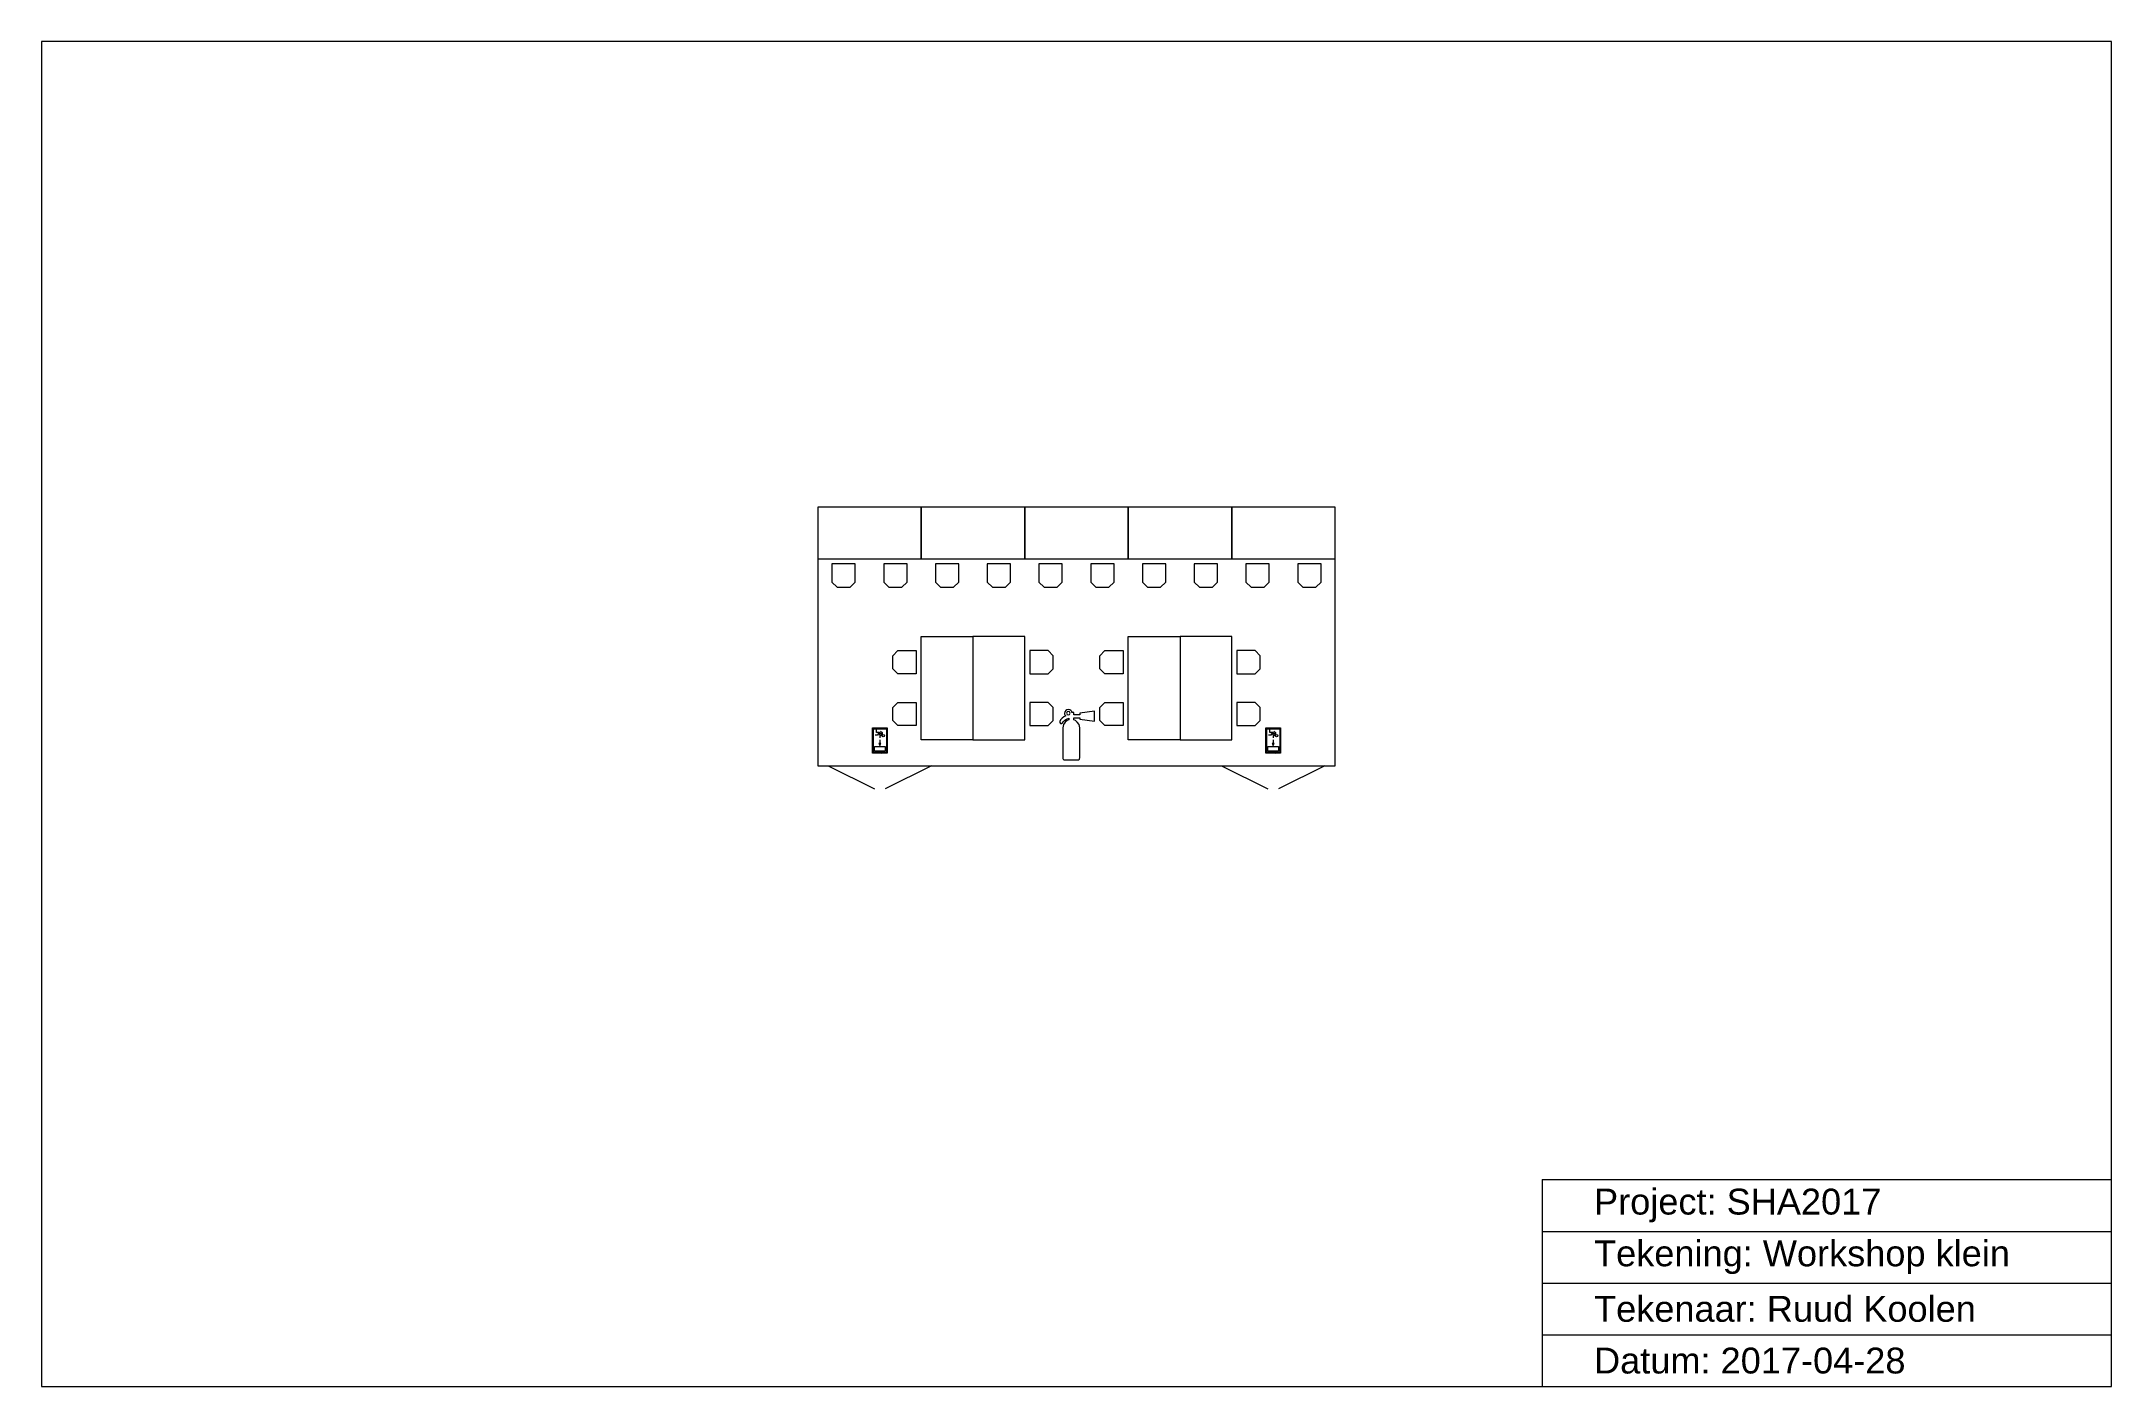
# Model space of a CAD drawing. Header units: metres. Extents: x 0 to 40, y 0 to 26.
import ezdxf

# ---------------------------------------------------------------- set-up
doc = ezdxf.new("R2010")
doc.units = ezdxf.units.M
for name, color, linetype, lineweight, true_color in [('Interior', 6, 'Continuous', 0, 0xff00ff), ('Meta', 178, 'Continuous', 0, 0x000000), ('Symbols', 5, 'Continuous', 0, 0x0000ff), ('Tent', 178, 'Continuous', 0, 0x000000)]:
    doc.layers.add(name, color=color, linetype=linetype, lineweight=lineweight, true_color=true_color)
doc.styles.add('textstyle11', font='')
doc.styles.add('textstyle12', font='')
doc.styles.add('textstyle13', font='')
doc.styles.add('textstyle14', font='')
doc.styles.get('textstyle11').set_extended_font_data('Liberation Sans')
doc.styles.get('textstyle12').set_extended_font_data('Liberation Sans')
doc.styles.get('textstyle13').set_extended_font_data('Liberation Sans')
doc.styles.get('textstyle14').set_extended_font_data('Liberation Sans')

msp = doc.modelspace()

# ---------------------------------------------------------------- linework, layer by layer
at = {"layer": 'Interior', "flags": 128}
for points in [[(17, 16), (17, 17), (15, 17), (15, 16)], [(19, 16), (19, 17), (17, 17), (17, 16)], [(21, 16), (21, 17), (19, 17), (19, 16)], [(23, 16), (23, 17), (21, 17), (21, 16)], [(25, 16), (25, 17), (23, 17), (23, 16)], [(15.275, 15.55), (15.375, 15.45), (15.625, 15.45), (15.725, 15.55), (15.725, 15.9), (15.275, 15.9)], [(16.275, 15.55), (16.375, 15.45), (16.625, 15.45), (16.725, 15.55), (16.725, 15.9), (16.275, 15.9)], [(17.275, 15.55), (17.375, 15.45), (17.625, 15.45), (17.725, 15.55), (17.725, 15.9), (17.275, 15.9)], [(18.275, 15.55), (18.375, 15.45), (18.625, 15.45), (18.725, 15.55), (18.725, 15.9), (18.275, 15.9)], [(19.275, 15.55), (19.375, 15.45), (19.625, 15.45), (19.725, 15.55), (19.725, 15.9), (19.275, 15.9)], [(20.275, 15.55), (20.375, 15.45), (20.625, 15.45), (20.725, 15.55), (20.725, 15.9), (20.275, 15.9)], [(21.275, 15.55), (21.375, 15.45), (21.625, 15.45), (21.725, 15.55), (21.725, 15.9), (21.275, 15.9)], [(22.275, 15.55), (22.375, 15.45), (22.625, 15.45), (22.725, 15.55), (22.725, 15.9), (22.275, 15.9)], [(23.275, 15.55), (23.375, 15.45), (23.625, 15.45), (23.725, 15.55), (23.725, 15.9), (23.275, 15.9)], [(24.275, 15.55), (24.375, 15.45), (24.625, 15.45), (24.725, 15.55), (24.725, 15.9), (24.275, 15.9)], [(17, 14.5), (18, 14.5), (18, 12.5), (17, 12.5)], [(19, 14.5), (18, 14.5), (18, 12.5), (19, 12.5)], [(21, 14.5), (22, 14.5), (22, 12.5), (21, 12.5)], [(23, 14.5), (22, 14.5), (22, 12.5), (23, 12.5)], [(16.55, 13.775), (16.45, 13.875), (16.45, 14.125), (16.55, 14.225), (16.9, 14.225), (16.9, 13.775)], [(19.45, 13.775), (19.55, 13.875), (19.55, 14.125), (19.45, 14.225), (19.1, 14.225), (19.1, 13.775)], [(20.55, 13.775), (20.45, 13.875), (20.45, 14.125), (20.55, 14.225), (20.9, 14.225), (20.9, 13.775)], [(23.45, 13.775), (23.55, 13.875), (23.55, 14.125), (23.45, 14.225), (23.1, 14.225), (23.1, 13.775)], [(16.55, 12.775), (16.45, 12.875), (16.45, 13.125), (16.55, 13.225), (16.9, 13.225), (16.9, 12.775)], [(19.45, 12.775), (19.55, 12.875), (19.55, 13.125), (19.45, 13.225), (19.1, 13.225), (19.1, 12.775)], [(20.55, 12.775), (20.45, 12.875), (20.45, 13.125), (20.55, 13.225), (20.9, 13.225), (20.9, 12.775)], [(23.45, 12.775), (23.55, 12.875), (23.55, 13.125), (23.45, 13.225), (23.1, 13.225), (23.1, 12.775)]]:
    msp.add_lwpolyline(points, close=True, dxfattribs=at)
at = {"layer": 'Meta'}
for p, q in [((0, 26), (0, 0)), ((40, 26), (0, 26)), ((40, 0), (40, 26)), ((29, 4), (40, 4)), ((29, 4), (29, 0)), ((29, 3), (40, 3)), ((29, 2), (40, 2)), ((29, 1), (40, 1)), ((0, 0), (40, 0))]:
    msp.add_line(p, q, dxfattribs=at)
at = {"layer": 'Symbols'}
for p, q in [((19.843, 12.983), (19.843, 12.983)), ((19.854, 12.921), (19.854, 12.887)), ((19.854, 12.887), (19.854, 12.887)), ((19.946, 13.029), (19.913, 13.029)), ((19.946, 12.987), (19.946, 13.029)), ((20.062, 12.987), (19.946, 12.987)), ((19.946, 12.887), (19.946, 12.928)), ((19.946, 12.928), (20.062, 12.928)), ((20.348, 13.055), (20.062, 13.014)), ((20.062, 13.014), (20.062, 12.987)), ((20.062, 12.928), (20.062, 12.903)), ((20.062, 12.903), (20.348, 12.86)), ((20.348, 12.86), (20.348, 13.055)), ((16.155, 12.591), (16.109, 12.591)), ((16.134, 12.642), (16.134, 12.695)), ((16.184, 12.642), (16.134, 12.642)), ((16.18, 12.631), (16.155, 12.591)), ((16.17, 12.62), (16.19, 12.649)), ((16.225, 12.579), (16.17, 12.62)), ((16.222, 12.431), (16.178, 12.431)), ((16.178, 12.431), (16.2, 12.394)), ((16.19, 12.649), (16.249, 12.605)), ((16.2, 12.5), (16.2, 12.417)), ((16.2, 12.394), (16.222, 12.431)), ((16.202, 12.582), (16.202, 12.537)), ((16.241, 12.582), (16.202, 12.582)), ((16.216, 12.669), (16.248, 12.645)), ((16.222, 12.431), (16.222, 12.431)), ((16.249, 12.605), (16.225, 12.579)), ((16.248, 12.6), (16.241, 12.582)), ((16.248, 12.645), (16.248, 12.6)), ((16.249, 12.605), (16.249, 12.605)), ((20.062, 12.151), (20.062, 12.73)), ((23.755, 12.591), (23.709, 12.591)), ((23.734, 12.642), (23.734, 12.695)), ((23.784, 12.642), (23.734, 12.642)), ((23.78, 12.631), (23.755, 12.591)), ((23.77, 12.62), (23.79, 12.649)), ((23.825, 12.579), (23.77, 12.62)), ((23.822, 12.431), (23.778, 12.431)), ((23.778, 12.431), (23.8, 12.394)), ((23.79, 12.649), (23.849, 12.605)), ((23.8, 12.5), (23.8, 12.417)), ((23.8, 12.394), (23.822, 12.431)), ((23.802, 12.582), (23.802, 12.537)), ((23.841, 12.582), (23.802, 12.582)), ((23.816, 12.669), (23.848, 12.645)), ((23.822, 12.431), (23.822, 12.431)), ((23.849, 12.605), (23.825, 12.579)), ((23.848, 12.6), (23.841, 12.582)), ((23.848, 12.645), (23.848, 12.6)), ((23.849, 12.605), (23.849, 12.605)), ((16.096, 12.28), (16.096, 12.371)), ((16.096, 12.371), (16.3, 12.371)), ((16.3, 12.28), (16.096, 12.28)), ((16.24, 12.23), (16.24, 12.23)), ((16.3, 12.371), (16.3, 12.28)), ((19.771, 12.113), (20.026, 12.113)), ((23.696, 12.28), (23.696, 12.371)), ((23.696, 12.371), (23.9, 12.371)), ((23.9, 12.28), (23.696, 12.28)), ((23.84, 12.23), (23.84, 12.23)), ((23.9, 12.371), (23.9, 12.28))]:
    msp.add_line(p, q, dxfattribs=at)
at = {"layer": 'Symbols', "lineweight": 0}
for p, q in [((16.061, 12.245), (16.061, 12.73)), ((16.061, 12.73), (16.34, 12.73)), ((16.076, 12.259), (16.076, 12.714)), ((16.076, 12.714), (16.326, 12.714)), ((16.326, 12.714), (16.326, 12.259)), ((16.326, 12.714), (16.326, 12.714)), ((16.34, 12.73), (16.34, 12.245)), ((23.661, 12.245), (23.661, 12.73)), ((23.661, 12.73), (23.94, 12.73)), ((23.676, 12.259), (23.676, 12.714)), ((23.676, 12.714), (23.926, 12.714)), ((23.926, 12.714), (23.926, 12.259)), ((23.926, 12.714), (23.926, 12.714)), ((23.94, 12.73), (23.94, 12.245)), ((16.34, 12.245), (16.061, 12.245)), ((16.326, 12.259), (16.076, 12.259)), ((23.94, 12.245), (23.661, 12.245)), ((23.926, 12.259), (23.676, 12.259))]:
    msp.add_line(p, q, dxfattribs=at)
at = {"layer": 'Symbols', "flags": 128}
msp.add_lwpolyline([(19.736, 12.73), (19.736, 12.151)], dxfattribs=at)
at = {"layer": 'Symbols'}
for centre in [(16.267, 12.58), (23.867, 12.58)]:
    msp.add_circle(centre, 0.0232, dxfattribs=at)
for start, end in [(90.001, 179.9955), (180.0072, 269.9997), (0.0013, 89.9932), (270.0061, 359.996)]:
    msp.add_arc((19.843, 13.016), 0.033, start, end, dxfattribs=at)
for points in [[(19.677, 12.857), (19.661, 12.824), (19.706, 12.797), (19.729, 12.829)], [(19.793, 12.963), (19.748, 12.947), (19.689, 12.891), (19.677, 12.857)], [(19.729, 12.829), (19.752, 12.862), (19.778, 12.902), (19.854, 12.921)], [(19.854, 12.887), (19.823, 12.881), (19.736, 12.83), (19.736, 12.73)], [(19.844, 13.089), (19.805, 13.089), (19.769, 13.058), (19.769, 13.012)], [(19.769, 13.012), (19.769, 12.99), (19.782, 12.97), (19.793, 12.963)], [(19.913, 13.029), (19.913, 13.055), (19.884, 13.089), (19.844, 13.089)], [(20.062, 12.73), (20.062, 12.83), (19.978, 12.881), (19.946, 12.887)], [(19.736, 12.151), (19.736, 12.137), (19.742, 12.113), (19.771, 12.113)], [(20.026, 12.113), (20.055, 12.113), (20.062, 12.137), (20.062, 12.151)]]:
    msp.add_open_spline(points, degree=3, dxfattribs=at)
at = {"layer": 'Tent'}
for p, q in [((25, 17), (15, 17)), ((15, 17), (15, 12)), ((25, 12), (25, 17)), ((15, 12), (25, 12)), ((15.2, 12), (16.094, 11.553)), ((17.2, 12), (16.306, 11.553)), ((22.8, 12), (23.694, 11.553)), ((24.8, 12), (23.906, 11.553))]:
    msp.add_line(p, q, dxfattribs=at)

# ---------------------------------------------------------------- texts
at = {"layer": 'Meta', "char_height": 0.5, "attachment_point": 4}
for s, insert, style in [('Project: SHA2017', (30, 3.5), 'textstyle11'), ('Tekening: Workshop klein', (30, 2.5), 'textstyle12'), ('Tekenaar: Ruud Koolen', (30, 1.5), 'textstyle13'), ('Datum: 2017-04-28', (30, 0.5), 'textstyle14')]:
    msp.add_mtext(s, dxfattribs=dict(at, insert=insert, style=style))

doc.saveas('drawing.dxf')
